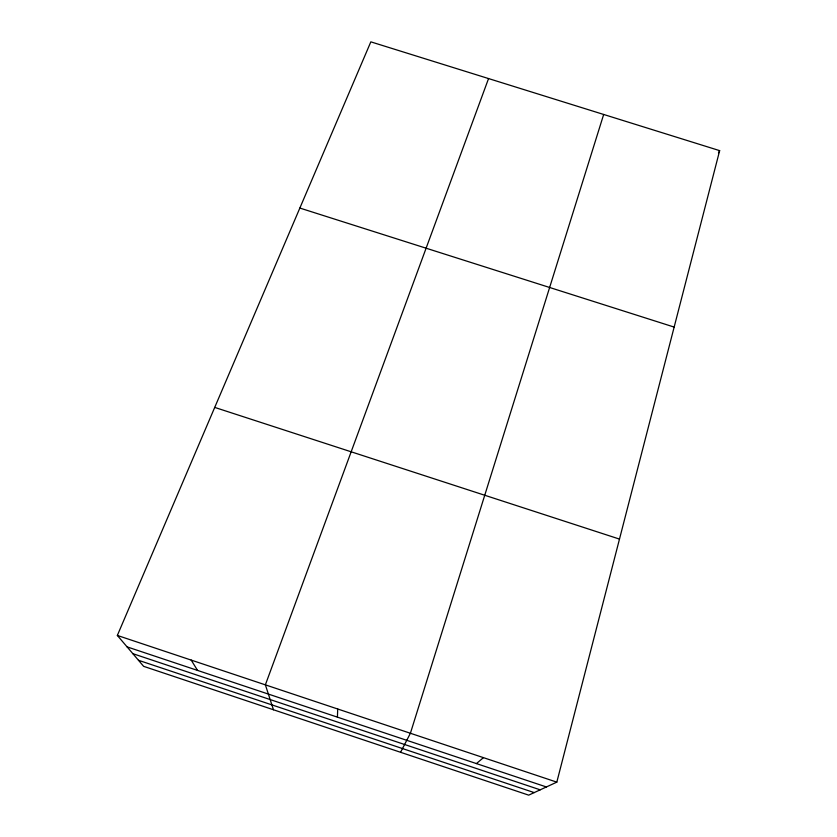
<?xml version="1.0" encoding="UTF-8"?>
<svg xmlns="http://www.w3.org/2000/svg" width="837" height="837" viewBox="0 0 837 837"><rect width="100%" height="100%" fill="white"/><g stroke="black" fill="none" stroke-linecap="round" stroke-linejoin="round"><path stroke-width="1.26" d="M337.416 717.142L337.719 708.991M556.814 782.135L719.653 150.639L370.833 41.85L117.347 635.44L143.629 666.336L528.702 795.15L556.814 782.135L117.347 635.44M603.676 114.47L410.402 733.264L400.567 752.285M488.557 78.563L265.371 684.844L273.479 709.776M718.46 152.889L719.653 150.639M476.42 763.585L483.441 757.642M299.855 208.057L674.151 327.079M214.722 407.41L619.485 539.091M127.078 646.875L546.394 786.958M132.853 653.666L540.21 789.825M138.471 660.278L534.205 792.597M191.181 660.079L197.563 670.427"/></g></svg>
